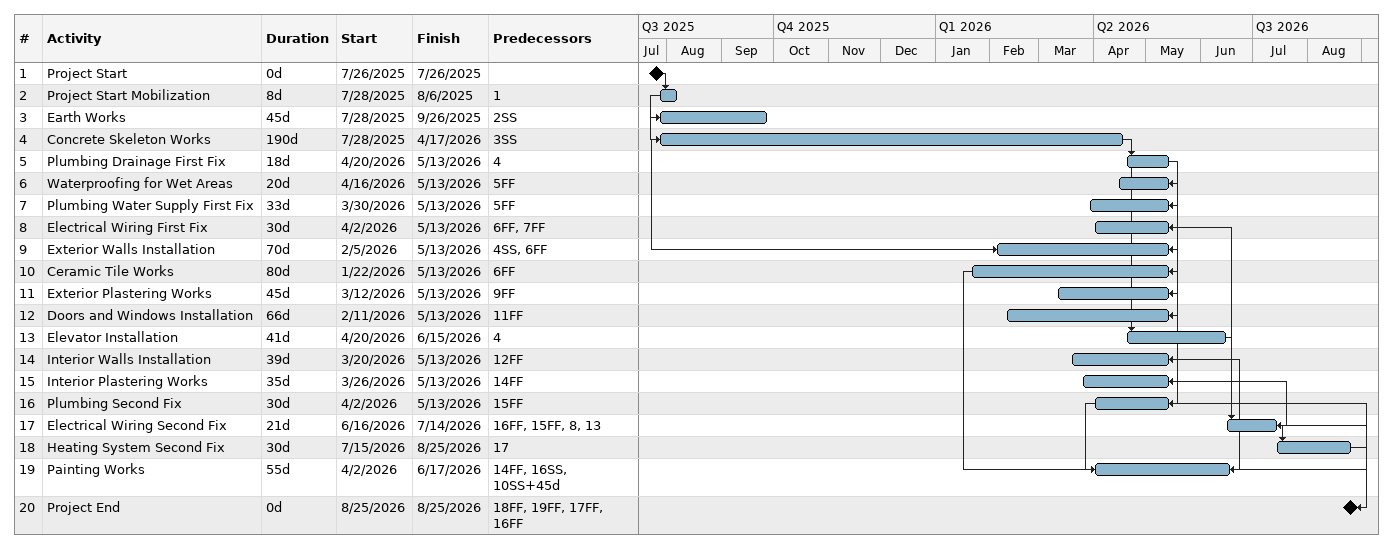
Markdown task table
| ID | Task | Duration | Start | Finish | Predecessors |
|---|---|---|---|---|---|
| 1 | Project Start | 0d | 2025-07-26 | 2025-07-26 |  |
| 2 | Project Start Mobilization | 8d | 2025-07-28 | 2025-08-06 | 1 |
| 3 | Earth Works | 45d | 2025-07-28 | 2025-09-26 | 2SS |
| 4 | Concrete Skeleton Works | 190d | 2025-07-28 | 2026-04-17 | 3SS |
| 5 | Plumbing Drainage First Fix | 18d | 2026-04-20 | 2026-05-13 | 4 |
| 6 | Waterproofing for Wet Areas | 20d | 2026-04-16 | 2026-05-13 | 5FF |
| 7 | Plumbing Water Supply First Fix | 33d | 2026-03-30 | 2026-05-13 | 5FF |
| 8 | Electrical Wiring First Fix | 30d | 2026-04-02 | 2026-05-13 | 6FF, 7FF |
| 9 | Exterior Walls Installation | 70d | 2026-02-05 | 2026-05-13 | 4SS, 6FF |
| 10 | Ceramic Tile Works | 80d | 2026-01-22 | 2026-05-13 | 6FF |
| 11 | Exterior Plastering Works | 45d | 2026-03-12 | 2026-05-13 | 9FF |
| 12 | Doors and Windows Installation | 66d | 2026-02-11 | 2026-05-13 | 11FF |
| 13 | Elevator Installation | 41d | 2026-04-20 | 2026-06-15 | 4 |
| 14 | Interior Walls Installation | 39d | 2026-03-20 | 2026-05-13 | 12FF |
| 15 | Interior Plastering Works | 35d | 2026-03-26 | 2026-05-13 | 14FF |
| 16 | Plumbing Second Fix | 30d | 2026-04-02 | 2026-05-13 | 15FF |
| 17 | Electrical Wiring Second Fix | 21d | 2026-06-16 | 2026-07-14 | 16FF, 15FF, 8, 13 |
| 18 | Heating System Second Fix | 30d | 2026-07-15 | 2026-08-25 | 17 |
| 19 | Painting Works | 55d | 2026-04-02 | 2026-06-17 | 14FF, 16SS, 10SS+45d |
| 20 | Project End | 0d | 2026-08-25 | 2026-08-25 | 18FF, 19FF, 17FF, 16FF |
